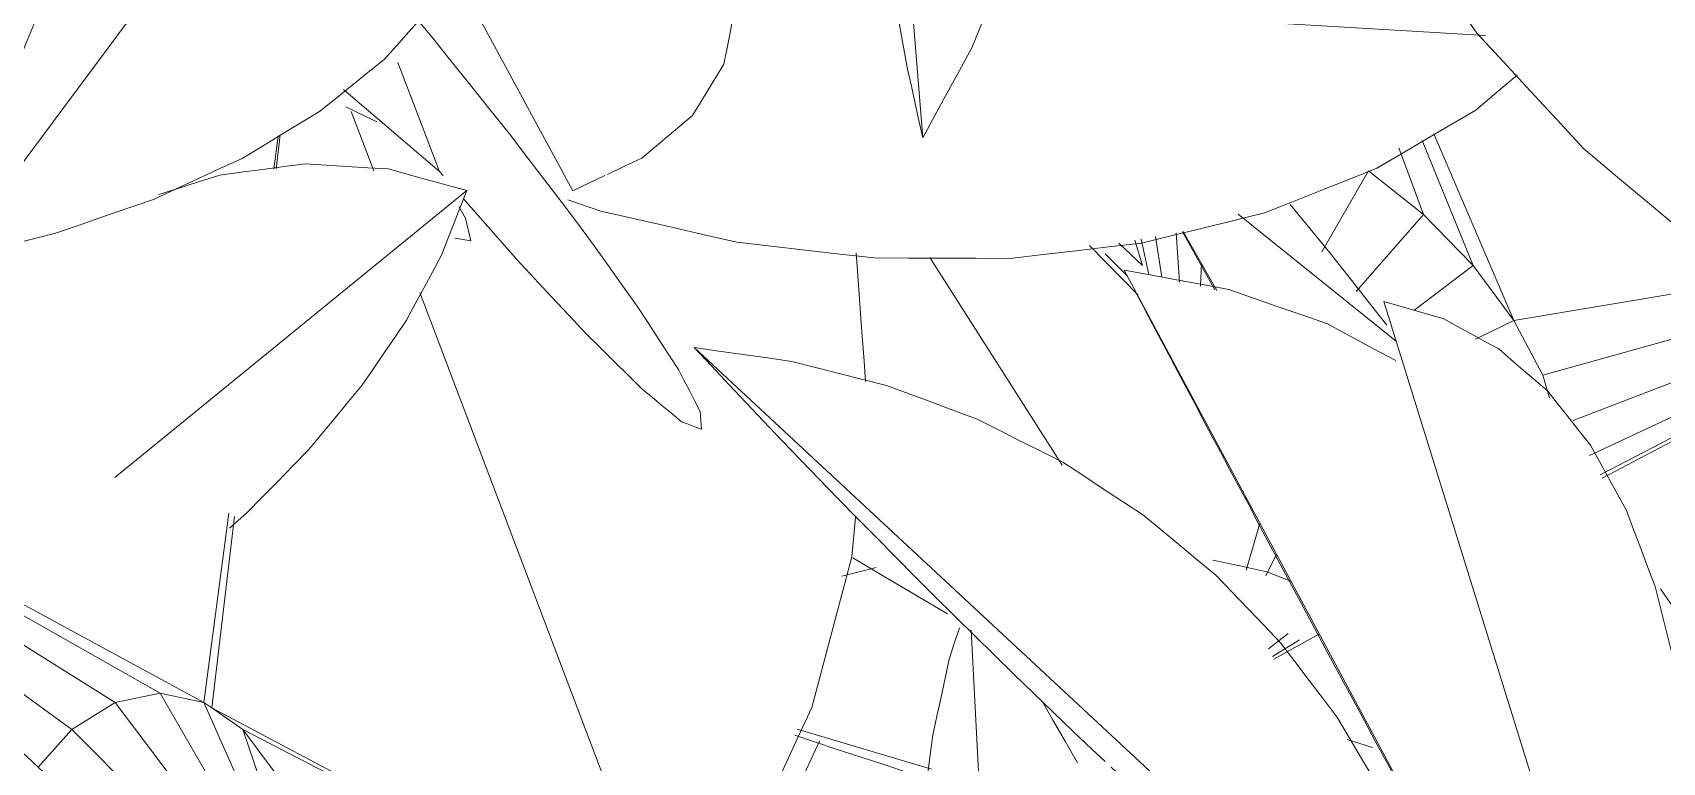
# Model space of a CAD drawing. Header units: metres. Extents: x 13.9 to 26.7, y -0.2 to 3.2.
# Drawn here: x 16.5972 to 16.6601, y 1.074 to 1.1022 of the extents above; entities that cross this region are included whole.
import ezdxf

# ---------------------------------------------------------------- set-up
doc = ezdxf.new("R2010")
doc.units = ezdxf.units.M
doc.layers.add('Importações nas famílias', color=10, linetype='Continuous', lineweight=5)
doc.layers.add('Vegetação', color=7, linetype='Continuous', lineweight=5)

# ---------------------------------------------------------------- blocks, each defined once
blk = doc.blocks.new('Planta_pergolado_12200 - plantas pergolado_skp_Component_12-V48-Corte 1')
at = {"layer": 'Importações nas famílias'}
for p, q in [((16.645779, 1.080972), (16.644847, 1.081332)), ((16.626713, 1.075261), (16.631898, 1.073707)), ((16.626627, 1.075021), (16.627348, 1.074778)), ((16.63102, 1.073572), (16.631845, 1.073308)), ((16.638605, 1.071698), (16.642369, 1.07057)), ((16.642359, 1.070037), (16.643171, 1.069797))]:
    blk.add_line(p, q, dxfattribs=at)
at = {"layer": 'Importações nas famílias', "flags": 128}
for points in [[(16.629767, 1.081494), (16.629057, 1.081315), (16.628441, 1.081161)], [(16.644847, 1.081332), (16.643807, 1.081558), (16.642766, 1.081785)], [(16.627348, 1.074778), (16.628266, 1.074477), (16.629184, 1.074175), (16.630102, 1.073874), (16.63102, 1.073572)], [(16.638715, 1.071144), (16.639515, 1.070901), (16.640463, 1.070613), (16.641411, 1.070325), (16.642359, 1.070037)]]:
    blk.add_lwpolyline(points, dxfattribs=at)
blk = doc.blocks.new('Planta_pergolado_12200 - plantas pergolado_skp_Component_12-V49-Corte 1')
at = {"layer": 'Importações nas famílias'}
blk.add_line((16.639337, 1.092983), (16.658357, 1.057523), dxfattribs=at)
at = {"layer": 'Importações nas famílias', "flags": 128}
for points in [[(16.643376, 1.092238), (16.642366, 1.092424), (16.641356, 1.09261), (16.640347, 1.092797), (16.639337, 1.092983)], [(16.647192, 1.090904), (16.646238, 1.091238), (16.645284, 1.091571), (16.64433, 1.091904), (16.643376, 1.092238)], [(16.639817, 1.092072), (16.640057, 1.091616), (16.640297, 1.09116)], [(16.640297, 1.09116), (16.640578, 1.090628), (16.640859, 1.090097), (16.641141, 1.089565), (16.641422, 1.089033)], [(16.64982, 1.089487), (16.648944, 1.089959), (16.648068, 1.090432), (16.647192, 1.090904)], [(16.641422, 1.089033), (16.641742, 1.088431), (16.642062, 1.087829), (16.642381, 1.087227), (16.642701, 1.086626)], [(16.642701, 1.086626), (16.643056, 1.08596), (16.64341, 1.085295), (16.643765, 1.08463), (16.64412, 1.083965)], [(16.64412, 1.083965), (16.644505, 1.083243), (16.644891, 1.082522), (16.645276, 1.081801), (16.645662, 1.08108)], [(16.645662, 1.08108), (16.646074, 1.08031), (16.646486, 1.079541), (16.646898, 1.078772), (16.64731, 1.078003)], [(16.64731, 1.078003), (16.647745, 1.077194), (16.648179, 1.076385), (16.648613, 1.075576), (16.649047, 1.074768)], [(16.649047, 1.074768), (16.649499, 1.073929), (16.64995, 1.073089), (16.650402, 1.07225), (16.650853, 1.071411)]]:
    blk.add_lwpolyline(points, dxfattribs=at)
blk = doc.blocks.new('Planta_pergolado_12200 - plantas pergolado_skp_Component_17-V51-Corte 1')
at = {"layer": 'Importações nas famílias'}
for p, q in [((16.649847, 1.090225), (16.643737, 1.095147)), ((16.64284, 1.092218), (16.641585, 1.094465)), ((16.642911, 1.092199), (16.641621, 1.094471))]:
    blk.add_line(p, q, dxfattribs=at)
at = {"layer": 'Importações nas famílias', "flags": 128}
for points in [[(16.645746, 1.09552), (16.646519, 1.094581), (16.647293, 1.093641)], [(16.647293, 1.093641), (16.648021, 1.092715), (16.64875, 1.091788), (16.649478, 1.090862)]]:
    blk.add_lwpolyline(points, dxfattribs=at)
blk = doc.blocks.new('Planta_pergolado_12200 - plantas pergolado_skp_Component_16-V52-Corte 1')
for name in ['Planta_pergolado_12200 - plantas pergolado_skp_Component_17-V51-Corte 1', 'Planta_pergolado_12200 - plantas pergolado_skp_Component_12-V49-Corte 1', 'Planta_pergolado_12200 - plantas pergolado_skp_Component_12-V48-Corte 1']:
    blk.add_blockref(name, (0, 0))
blk = doc.blocks.new('Planta_pergolado_12200 - plantas pergolado_skp_-3067423-Corte 1')
blk.add_blockref('Planta_pergolado_12200 - plantas pergolado_skp_Component_16-V52-Corte 1', (0, 0))
blk = doc.blocks.new('Planta_pergolado_12200 - plantas pergolado_skp_Component_12-V168-Corte 1')
at = {"layer": 'Importações nas famílias'}
blk.add_line((16.652711, 1.06212), (16.622747, 1.089993), dxfattribs=at)
at = {"layer": 'Importações nas famílias', "flags": 128}
for points in [[(16.622747, 1.089993), (16.623414, 1.089281), (16.62408, 1.08857), (16.624747, 1.087859), (16.625414, 1.087147)], [(16.626512, 1.089455), (16.625571, 1.08959), (16.62463, 1.089724), (16.623688, 1.089858), (16.622747, 1.089993)], [(16.630164, 1.08853), (16.629251, 1.088761), (16.628338, 1.088993), (16.627425, 1.089224), (16.626512, 1.089455)], [(16.633663, 1.087227), (16.632788, 1.087553), (16.631914, 1.087878), (16.631039, 1.088204), (16.630164, 1.08853)], [(16.625414, 1.087147), (16.62613, 1.086404), (16.626845, 1.08566), (16.627561, 1.084917), (16.628277, 1.084173)], [(16.63697, 1.085561), (16.636143, 1.085978), (16.635316, 1.086394), (16.63449, 1.086811), (16.633663, 1.087227)], [(16.640047, 1.083551), (16.639278, 1.084054), (16.638508, 1.084556), (16.637739, 1.085059), (16.63697, 1.085561)], [(16.628277, 1.084173), (16.629025, 1.083415), (16.629773, 1.082657), (16.630521, 1.081899), (16.631268, 1.081141)], [(16.642861, 1.081218), (16.642157, 1.081802), (16.641454, 1.082385), (16.64075, 1.082968), (16.640047, 1.083551)], [(16.631268, 1.081141), (16.632031, 1.080386), (16.632794, 1.079631), (16.633556, 1.078876), (16.634319, 1.078121)], [(16.64538, 1.07859), (16.644751, 1.079247), (16.644121, 1.079904), (16.643491, 1.080561), (16.642861, 1.081218)], [(16.647577, 1.075694), (16.647028, 1.076418), (16.646479, 1.077142), (16.64593, 1.077866), (16.64538, 1.07859)], [(16.634319, 1.078121), (16.635078, 1.077387), (16.635837, 1.076653), (16.636596, 1.075919), (16.637356, 1.075185)], [(16.637356, 1.075185), (16.638094, 1.074489), (16.638605, 1.074007)], [(16.649427, 1.072563), (16.648965, 1.073346), (16.648502, 1.074128), (16.64804, 1.074911), (16.647577, 1.075694)], [(16.638832, 1.073793), (16.63957, 1.073097), (16.640309, 1.072401)], [(16.640309, 1.072401), (16.641008, 1.071759), (16.641708, 1.071117), (16.642408, 1.070476), (16.643108, 1.069834)], [(16.65091, 1.069232), (16.650539, 1.070065), (16.650169, 1.070897), (16.649798, 1.07173), (16.649427, 1.072563)], [(16.643108, 1.069834), (16.643753, 1.069262), (16.644398, 1.06869), (16.645043, 1.068118), (16.645688, 1.067545)], [(16.652008, 1.065738), (16.651734, 1.066612), (16.651459, 1.067485), (16.651185, 1.068359), (16.65091, 1.069232)], [(16.645688, 1.067545), (16.646263, 1.067056), (16.646838, 1.066567), (16.647413, 1.066077), (16.647988, 1.065588)], [(16.652711, 1.06212), (16.652535, 1.063024), (16.65236, 1.063929), (16.652184, 1.064833), (16.652008, 1.065738)], [(16.647988, 1.065588), (16.64848, 1.065193), (16.648971, 1.064798), (16.649463, 1.064403), (16.649955, 1.064008)], [(16.649955, 1.064008), (16.650351, 1.063717), (16.650748, 1.063426), (16.651145, 1.063134), (16.651541, 1.062843)], [(16.651541, 1.062843), (16.651834, 1.062662), (16.652126, 1.062481), (16.652418, 1.062301), (16.652711, 1.06212)]]:
    blk.add_lwpolyline(points, dxfattribs=at)
blk = doc.blocks.new('Planta_pergolado_12200 - plantas pergolado_skp_Component_12-V129-Corte 1')
at = {"layer": 'Importações nas famílias'}
blk.add_line((16.713184, 1.036307), (16.710977, 1.079085), dxfattribs=at)
at = {"layer": 'Importações nas famílias', "flags": 128}
for points in [[(16.710517, 1.079166), (16.71032, 1.07856), (16.710123, 1.077955)], [(16.710123, 1.077955), (16.709966, 1.077222), (16.70981, 1.076489), (16.709653, 1.075756), (16.709496, 1.075023)], [(16.715077, 1.07396), (16.714598, 1.074792), (16.714119, 1.075624), (16.713711, 1.076334)], [(16.709496, 1.075023), (16.709384, 1.07418), (16.709271, 1.073337), (16.709158, 1.072494), (16.709046, 1.071651)]]:
    blk.add_lwpolyline(points, dxfattribs=at)
blk = doc.blocks.new('Planta_pergolado_12200 - plantas pergolado_skp_Component_12-V130-Corte 1')
at = {"layer": 'Importações nas famílias'}
blk.add_line((16.688506, 1.116223), (16.67159, 1.093394), dxfattribs=at)
at = {"layer": 'Importações nas famílias', "flags": 128}
for points in [[(16.6856, 1.116097), (16.685221, 1.115926), (16.684842, 1.115756), (16.684463, 1.115585), (16.684084, 1.115415)], [(16.687079, 1.116367), (16.686709, 1.116299), (16.68634, 1.116232), (16.68597, 1.116164), (16.6856, 1.116097)], [(16.688506, 1.116223), (16.68815, 1.116259), (16.687793, 1.116295), (16.687436, 1.116331), (16.687079, 1.116367)], [(16.69038, 1.114311), (16.689912, 1.114789), (16.689443, 1.115267), (16.688975, 1.115745), (16.688506, 1.116223)], [(16.684084, 1.115415), (16.683701, 1.115143), (16.683317, 1.114871), (16.682934, 1.1146), (16.68255, 1.114328)], [(16.68255, 1.114328), (16.682166, 1.113959), (16.681782, 1.113589), (16.681398, 1.11322), (16.681013, 1.11285)], [(16.691645, 1.112232), (16.691329, 1.112751), (16.691012, 1.113271), (16.690696, 1.113791), (16.69038, 1.114311)], [(16.681013, 1.11285), (16.680633, 1.112386), (16.680253, 1.111923), (16.679872, 1.111459), (16.679492, 1.110996)], [(16.692269, 1.110035), (16.692113, 1.110584), (16.691957, 1.111133), (16.691801, 1.111683), (16.691645, 1.112232)], [(16.679492, 1.110996), (16.67912, 1.110443), (16.678747, 1.109891), (16.678375, 1.109339), (16.678002, 1.108787)], [(16.69224, 1.107771), (16.692247, 1.108337), (16.692255, 1.108903), (16.692262, 1.109469), (16.692269, 1.110035)], [(16.678002, 1.108787), (16.677642, 1.108152), (16.677282, 1.107517), (16.676922, 1.106882), (16.676561, 1.106247)], [(16.691557, 1.105494), (16.691728, 1.106063), (16.691898, 1.106632), (16.692069, 1.107202), (16.69224, 1.107771)], [(16.676561, 1.106247), (16.676217, 1.105536), (16.675873, 1.104826), (16.675529, 1.104115), (16.675185, 1.103405)], [(16.690236, 1.103256), (16.690566, 1.103816), (16.690897, 1.104375), (16.691227, 1.104934), (16.691557, 1.105494)], [(16.675185, 1.103405), (16.674861, 1.102626), (16.674536, 1.101848), (16.674212, 1.10107), (16.673888, 1.100292)], [(16.688309, 1.101111), (16.688791, 1.101648), (16.689273, 1.102184), (16.689755, 1.10272), (16.690236, 1.103256)], [(16.685821, 1.099109), (16.686443, 1.09961), (16.687065, 1.10011), (16.687687, 1.100611), (16.688309, 1.101111)], [(16.673888, 1.100292), (16.673587, 1.099454), (16.673287, 1.098617), (16.672986, 1.09778), (16.672685, 1.096942)], [(16.68283, 1.097297), (16.683578, 1.09775), (16.684326, 1.098203), (16.685073, 1.098656), (16.685821, 1.099109)], [(16.679406, 1.095716), (16.680262, 1.096111), (16.681118, 1.096507), (16.681974, 1.096902), (16.68283, 1.097297)], [(16.672685, 1.096942), (16.672412, 1.096055), (16.672138, 1.095168), (16.671864, 1.094281), (16.67159, 1.093394)], [(16.67563, 1.094405), (16.676574, 1.094733), (16.677518, 1.095061), (16.678462, 1.095389), (16.679406, 1.095716)], [(16.67159, 1.093394), (16.6726, 1.093647), (16.67361, 1.0939), (16.67462, 1.094153), (16.67563, 1.094405)]]:
    blk.add_lwpolyline(points, dxfattribs=at)
blk = doc.blocks.new('Planta_pergolado_12200 - plantas pergolado_skp_Component_12-V170-Corte 1')
at = {"layer": 'Importações nas famílias'}
for p, q in [((16.60038, 1.084976), (16.613968, 1.096058)), ((16.604803, 1.083023), (16.605473, 1.08361))]:
    blk.add_line(p, q, dxfattribs=at)
at = {"layer": 'Importações nas famílias', "flags": 128}
for points in [[(16.604434, 1.096654), (16.603603, 1.09639), (16.602772, 1.096125), (16.602081, 1.095905)], [(16.607736, 1.097088), (16.60691, 1.09698), (16.606085, 1.096871), (16.605259, 1.096763), (16.604434, 1.096654)], [(16.610939, 1.096888), (16.610138, 1.096938), (16.609337, 1.096988), (16.608537, 1.097038), (16.607736, 1.097088)], [(16.613968, 1.096058), (16.613211, 1.096265), (16.612453, 1.096473), (16.611696, 1.09668), (16.610939, 1.096888)], [(16.612991, 1.093565), (16.613235, 1.094188), (16.613479, 1.094812), (16.613724, 1.095435), (16.613968, 1.096058)], [(16.611636, 1.091047), (16.611975, 1.091676), (16.612314, 1.092306), (16.612653, 1.092936), (16.612991, 1.093565)], [(16.609918, 1.088529), (16.610348, 1.089159), (16.610777, 1.089788), (16.611207, 1.090417), (16.611636, 1.091047)], [(16.607856, 1.086041), (16.608372, 1.086663), (16.608887, 1.087285), (16.609403, 1.087907), (16.609918, 1.088529)], [(16.605473, 1.08361), (16.606069, 1.084218), (16.606665, 1.084825), (16.60726, 1.085433), (16.607856, 1.086041)]]:
    blk.add_lwpolyline(points, dxfattribs=at)
blk = doc.blocks.new('Planta_pergolado_12200 - plantas pergolado_skp_Component_17-V171-Corte 1')
at = {"layer": 'Importações nas famílias'}
for p, q in [((16.612071, 1.102639), (16.6126, 1.102008)), ((16.612912, 1.096791), (16.611298, 1.101005)), ((16.609203, 1.099962), (16.612912, 1.096791)), ((16.613052, 1.096631), (16.612912, 1.096791)), ((16.613661, 1.095442), (16.61391, 1.094992))]:
    blk.add_line(p, q, dxfattribs=at)
at = {"layer": 'Importações nas famílias', "flags": 128}
for points in [[(16.6126, 1.102008), (16.613353, 1.101068), (16.614105, 1.100129), (16.614858, 1.09919), (16.61561, 1.09825)], [(16.61561, 1.09825), (16.616288, 1.097362), (16.616965, 1.096474), (16.617643, 1.095586), (16.61832, 1.094698)], [(16.615901, 1.093389), (16.615154, 1.094239), (16.614406, 1.09509), (16.613841, 1.095733)], [(16.61391, 1.094992), (16.613961, 1.094772), (16.614012, 1.094552), (16.614063, 1.094332), (16.614114, 1.094113)], [(16.61832, 1.094698), (16.618877, 1.093921), (16.619433, 1.093145), (16.619989, 1.092368), (16.620545, 1.091592)], [(16.614114, 1.094113), (16.613963, 1.094137), (16.613811, 1.094162), (16.61366, 1.094187), (16.613508, 1.094211)], [(16.61857, 1.090523), (16.617902, 1.09124), (16.617235, 1.091956), (16.616568, 1.092673), (16.615901, 1.093389)], [(16.620545, 1.091592), (16.620942, 1.09098), (16.621339, 1.090368), (16.621736, 1.089756), (16.622133, 1.089144)], [(16.620737, 1.088388), (16.620195, 1.088922), (16.619653, 1.089456), (16.619111, 1.089989), (16.61857, 1.090523)], [(16.622133, 1.089144), (16.622344, 1.088738), (16.622555, 1.088333), (16.622766, 1.087927), (16.622977, 1.087521)], [(16.622254, 1.08713), (16.621874, 1.087445), (16.621495, 1.087759), (16.621116, 1.088074), (16.620737, 1.088388)], [(16.623018, 1.086835), (16.622827, 1.086909), (16.622636, 1.086982), (16.622445, 1.087056), (16.622254, 1.08713)], [(16.622977, 1.087521), (16.622987, 1.08735), (16.622997, 1.087179)], [(16.622997, 1.087178), (16.623008, 1.087006), (16.623018, 1.086835)]]:
    blk.add_lwpolyline(points, dxfattribs=at)
blk = doc.blocks.new('Planta_pergolado_12200 - plantas pergolado_skp_Component_16-V172-Corte 1')
for name, p in [('Planta_pergolado_12200 - plantas pergolado_skp_Component_17-V171-Corte 1', (0, 0)), ('Planta_pergolado_12200 - plantas pergolado_skp_Component_12-V130-Corte 1', (-0.07754, 0)), ('Planta_pergolado_12200 - plantas pergolado_skp_Component_12-V170-Corte 1', (0, 0)), ('Planta_pergolado_12200 - plantas pergolado_skp_Component_12-V168-Corte 1', (0, 0)), ('Planta_pergolado_12200 - plantas pergolado_skp_Component_12-V129-Corte 1', (-0.07754, 0))]:
    blk.add_blockref(name, p)
blk = doc.blocks.new('Planta_pergolado_12200 - plantas pergolado_skp_Component_12-V158-Corte 1')
at = {"layer": 'Importações nas famílias'}
blk.add_line((16.709104, 1.098091), (16.705636, 1.141375), dxfattribs=at)
at = {"layer": 'Importações nas famílias', "flags": 128}
for points in [[(16.710996, 1.101562), (16.711376, 1.102475), (16.711755, 1.103388), (16.712134, 1.104302), (16.712514, 1.105215)], [(16.707952, 1.10388), (16.708094, 1.103096), (16.708236, 1.102312), (16.708378, 1.101528), (16.70852, 1.100745)], [(16.709104, 1.098091), (16.709577, 1.098959), (16.71005, 1.099826), (16.710523, 1.100694), (16.710996, 1.101562)], [(16.70852, 1.100745), (16.708666, 1.100081), (16.708812, 1.099418), (16.708958, 1.098755), (16.709104, 1.098091)]]:
    blk.add_lwpolyline(points, dxfattribs=at)
blk = doc.blocks.new('Planta_pergolado_12200 - plantas pergolado_skp_Component_16-V185-Corte 1')
blk.add_blockref('Planta_pergolado_12200 - plantas pergolado_skp_Component_12-V158-Corte 1', (-0.07754, 0))
blk = doc.blocks.new('Planta_pergolado_12200 - plantas pergolado_skp_-3067425-Corte 1')
for name in ['Planta_pergolado_12200 - plantas pergolado_skp_Component_16-V185-Corte 1', 'Planta_pergolado_12200 - plantas pergolado_skp_Component_16-V172-Corte 1']:
    blk.add_blockref(name, (0, 0))
blk = doc.blocks.new('Planta_pergolado_12200 - plantas pergolado_skp_Component_17-V393-Corte 1')
at = {"layer": 'Importações nas famílias'}
for p, q in [((16.652807, 1.093155), (16.650844, 1.09799)), ((16.651296, 1.098247), (16.654378, 1.091041)), ((16.650893, 1.095125), (16.649945, 1.097704)), ((16.646972, 1.093684), (16.648766, 1.096816)), ((16.648766, 1.096816), (16.650893, 1.095125)), ((16.648289, 1.092159), (16.650893, 1.095125)), ((16.650893, 1.095125), (16.652807, 1.093155)), ((16.639745, 1.094136), (16.640041, 1.093155)), ((16.639991, 1.09418), (16.640288, 1.092808)), ((16.640793, 1.092714), (16.640553, 1.09428)), ((16.641472, 1.092521), (16.641343, 1.094421)), ((16.631841, 1.093473), (16.636945, 1.085456)), ((16.638, 1.093939), (16.639879, 1.09202)), ((16.638605, 1.093614), (16.639475, 1.092738)), ((16.639132, 1.094026), (16.640041, 1.093155)), ((16.642288, 1.092364), (16.642324, 1.093233)), ((16.650523, 1.091429), (16.652807, 1.093155)), ((16.652807, 1.093155), (16.654378, 1.091041)), ((16.654378, 1.091041), (16.663768, 1.092609)), ((16.655499, 1.088927), (16.665275, 1.091648)), ((16.652899, 1.090318), (16.654378, 1.091041)), ((16.655499, 1.088927), (16.654378, 1.091041)), ((16.656669, 1.087179), (16.66654, 1.090976)), ((16.657305, 1.085823), (16.667357, 1.090542)), ((16.657714, 1.08508), (16.667782, 1.090316)), ((16.657789, 1.084943), (16.667858, 1.090276)), ((16.655763, 1.088051), (16.655499, 1.088927)), ((16.644582, 1.083205), (16.644044, 1.081402)), ((16.645217, 1.08202), (16.64481, 1.081172)), ((16.645675, 1.078955), (16.644915, 1.078364)), ((16.645067, 1.078068), (16.64611, 1.078702)), ((16.645122, 1.077963), (16.646874, 1.078932)), ((16.648924, 1.074548), (16.647947, 1.07486))]:
    blk.add_line(p, q, dxfattribs=at)
at = {"layer": 'Importações nas famílias', "flags": 128}
blk.add_lwpolyline([(16.628864, 1.081874), (16.630081, 1.081154), (16.631298, 1.080435), (16.632514, 1.079715)], dxfattribs=at)
blk = doc.blocks.new('Planta_pergolado_12200 - plantas pergolado_skp_Component_16-V394-Corte 1')
blk.add_blockref('Planta_pergolado_12200 - plantas pergolado_skp_Component_17-V393-Corte 1', (0, 0))
blk = doc.blocks.new('Planta_pergolado_12200 - plantas pergolado_skp_-V431-Corte 1')
blk.add_blockref('Planta_pergolado_12200 - plantas pergolado_skp_Component_16-V394-Corte 1', (0, 0))
blk = doc.blocks.new('Planta_pergolado_12200 - plantas pergolado_skp_-3067429-Corte 1')
blk.add_blockref('Planta_pergolado_12200 - plantas pergolado_skp_-V431-Corte 1', (0, 0))
blk = doc.blocks.new('Planta_pergolado_12200 - plantas pergolado_skp_Component_12-V498-Corte 1')
at = {"layer": 'Importações nas famílias', "flags": 128}
blk.add_lwpolyline([(16.59917, 1.072131), (16.5983, 1.072956), (16.59743, 1.07378), (16.59656, 1.074605), (16.59569, 1.075429)], dxfattribs=at)
blk = doc.blocks.new('Planta_pergolado_12200 - plantas pergolado_skp_Component_12-V500-Corte 1')
at = {"layer": 'Importações nas famílias'}
for p, q in [((16.626025, 1.109879), (16.625199, 1.109897)), ((16.630546, 1.10339), (16.624151, 1.10377)), ((16.653287, 1.102039), (16.634115, 1.103178)), ((16.609301, 1.099282), (16.610492, 1.098715)), ((16.617867, 1.0957), (16.619133, 1.095262))]:
    blk.add_line(p, q, dxfattribs=at)
at = {"layer": 'Importações nas famílias', "flags": 128}
for points in [[(16.625199, 1.109897), (16.623956, 1.109834), (16.622713, 1.109771), (16.621999, 1.109735)], [(16.629696, 1.109797), (16.628903, 1.109814), (16.628285, 1.109828)], [(16.6397, 1.108489), (16.638522, 1.108696), (16.637345, 1.108902), (16.636167, 1.109109)], [(16.644217, 1.107317), (16.643088, 1.10761), (16.641958, 1.107903), (16.640829, 1.108196), (16.6397, 1.108489)], [(16.64849, 1.105811), (16.647422, 1.106187), (16.646354, 1.106564), (16.645285, 1.10694), (16.644217, 1.107317)], [(16.651303, 1.104524), (16.650482, 1.1049), (16.649486, 1.105356), (16.64849, 1.105811)], [(16.652911, 1.099162), (16.653713, 1.09984), (16.654515, 1.100517)], [(16.649094, 1.096918), (16.650049, 1.097479), (16.651003, 1.09804), (16.651957, 1.098601), (16.652911, 1.099162)], [(16.644758, 1.095191), (16.645842, 1.095623), (16.646926, 1.096055), (16.64801, 1.096487), (16.649094, 1.096918)], [(16.619133, 1.095262), (16.620446, 1.094963), (16.621759, 1.094663), (16.623072, 1.094364), (16.624385, 1.094065)], [(16.640004, 1.094022), (16.641192, 1.094314), (16.642381, 1.094607), (16.643569, 1.094899), (16.644758, 1.095191)], [(16.624385, 1.094065), (16.625713, 1.093912), (16.627041, 1.093759), (16.628368, 1.093605), (16.629696, 1.093452)], [(16.629696, 1.093452), (16.631008, 1.093449), (16.63232, 1.093445), (16.633632, 1.093441), (16.634944, 1.093438)], [(16.634944, 1.093438), (16.636209, 1.093584), (16.637474, 1.09373), (16.638739, 1.093876), (16.640004, 1.094022)]]:
    blk.add_lwpolyline(points, dxfattribs=at)
blk = doc.blocks.new('Planta_pergolado_12200 - plantas pergolado_skp_Component_17-V501-Corte 1')
at = {"layer": 'Importações nas famílias'}
for p, q in [((16.610373, 1.096817), (16.609505, 1.099106)), ((16.60652, 1.096887), (16.606688, 1.098164)), ((16.606766, 1.098203), (16.606608, 1.09689)), ((16.621776, 1.066731), (16.612155, 1.092114)), ((16.600391, 1.07629), (16.585956, 1.085332)), ((16.586306, 1.08559), (16.60213, 1.076648)), ((16.587007, 1.085393), (16.603812, 1.07629)), ((16.598715, 1.075242), (16.585317, 1.085024)), ((16.603812, 1.07629), (16.604773, 1.083598)), ((16.605001, 1.083468), (16.604116, 1.076079)), ((16.628973, 1.083434), (16.628829, 1.081916)), ((16.600391, 1.07629), (16.60213, 1.076648)), ((16.60874, 1.065194), (16.60213, 1.076648)), ((16.60213, 1.076648), (16.603812, 1.07629)), ((16.598715, 1.075242), (16.600391, 1.07629)), ((16.60874, 1.065194), (16.600391, 1.07629)), ((16.60874, 1.065194), (16.603812, 1.07629)), ((16.603812, 1.07629), (16.604116, 1.076079)), ((16.604116, 1.076079), (16.605323, 1.075242)), ((16.604116, 1.076079), (16.621776, 1.066731)), ((16.597401, 1.07378), (16.598715, 1.075242)), ((16.60874, 1.065194), (16.598715, 1.075242)), ((16.60874, 1.065194), (16.605323, 1.075242)), ((16.605323, 1.075242), (16.606561, 1.073574)), ((16.605323, 1.075242), (16.621776, 1.066731))]:
    blk.add_line(p, q, dxfattribs=at)
at = {"layer": 'Importações nas famílias', "flags": 128}
for points in [[(16.628995, 1.093642), (16.629084, 1.092418), (16.629191, 1.090941), (16.629298, 1.089465), (16.629356, 1.088676)], [(16.628829, 1.081916), (16.628443, 1.08046), (16.628057, 1.079004), (16.627671, 1.077548), (16.627285, 1.076092)], [(16.627285, 1.076092), (16.626683, 1.074797), (16.626082, 1.073502), (16.625481, 1.072207), (16.624879, 1.070913)]]:
    blk.add_lwpolyline(points, dxfattribs=at)
blk = doc.blocks.new('Planta_pergolado_12200 - plantas pergolado_skp_Component_16-V502-Corte 1')
for name in ['Planta_pergolado_12200 - plantas pergolado_skp_Component_17-V501-Corte 1', 'Planta_pergolado_12200 - plantas pergolado_skp_Component_12-V500-Corte 1', 'Planta_pergolado_12200 - plantas pergolado_skp_Component_12-V498-Corte 1']:
    blk.add_blockref(name, (0, 0))
blk = doc.blocks.new('Planta_pergolado_12200 - plantas pergolado_skp_-V514-Corte 1')
blk.add_blockref('Planta_pergolado_12200 - plantas pergolado_skp_Component_16-V502-Corte 1', (0, 0))
blk = doc.blocks.new('Planta_pergolado_12200 - plantas pergolado_skp_-3067431-Corte 1')
blk.add_blockref('Planta_pergolado_12200 - plantas pergolado_skp_-V514-Corte 1', (0, 0))
blk = doc.blocks.new('Planta_pergolado_12200 - plantas pergolado_skp_-3067432-Corte 1')
for name in ['Planta_pergolado_12200 - plantas pergolado_skp_-3067431-Corte 1', 'Planta_pergolado_12200 - plantas pergolado_skp_-3067429-Corte 1', 'Planta_pergolado_12200 - plantas pergolado_skp_-3067425-Corte 1', 'Planta_pergolado_12200 - plantas pergolado_skp_-3067423-Corte 1']:
    blk.add_blockref(name, (0, 0))
blk = doc.blocks.new('Planta_pergolado_12200 - plantas pergolado_skp_Component_12-V91-Corte 1')
at = {"layer": 'Importações nas famílias'}
blk.add_line((16.655424, 0.411271), (16.644579, 0.446237), dxfattribs=at)
at = {"layer": 'Importações nas famílias', "flags": 128}
for points in [[(16.646894, 0.445563), (16.646315, 0.445731), (16.645736, 0.4459), (16.645158, 0.446068), (16.644579, 0.446237)], [(16.649009, 0.444402), (16.64848, 0.444692), (16.647951, 0.444982), (16.647422, 0.445272), (16.646894, 0.445563)], [(16.650902, 0.442768), (16.650429, 0.443176), (16.649955, 0.443585), (16.649482, 0.443993), (16.649009, 0.444402)], [(16.652551, 0.440678), (16.652139, 0.4412), (16.651726, 0.441723), (16.651314, 0.442245), (16.650902, 0.442768)], [(16.653938, 0.438156), (16.653592, 0.438786), (16.653245, 0.439417), (16.652898, 0.440047), (16.652551, 0.440678)], [(16.655048, 0.43523), (16.654771, 0.435961), (16.654493, 0.436693), (16.654216, 0.437424), (16.653938, 0.438156)], [(16.655869, 0.431932), (16.655664, 0.432756), (16.655459, 0.433581), (16.655254, 0.434405), (16.655048, 0.43523)], [(16.655259, 0.435133), (16.655909, 0.434186), (16.65656, 0.433239), (16.657211, 0.432292), (16.657862, 0.431345)]]:
    blk.add_lwpolyline(points, dxfattribs=at)
blk = doc.blocks.new('Planta_pergolado_12200 - plantas pergolado_skp_Component_12-V708-Corte 1')
at = {"layer": 'Importações nas famílias'}
blk.add_line((16.613446, 1.104575), (16.618061, 1.096044), dxfattribs=at)
at = {"layer": 'Importações nas famílias', "flags": 128}
for points in [[(16.623892, 1.100939), (16.624003, 1.101508), (16.624114, 1.102076), (16.624225, 1.102644), (16.624336, 1.103213)], [(16.622676, 1.098957), (16.62298, 1.099452), (16.623284, 1.099948), (16.623588, 1.100443), (16.623892, 1.100939)], [(16.620717, 1.097312), (16.621207, 1.097723), (16.621697, 1.098134), (16.622187, 1.098545), (16.622676, 1.098957)], [(16.619389, 1.096678), (16.620053, 1.096995), (16.620717, 1.097312)], [(16.618061, 1.096044), (16.618725, 1.096361), (16.619291, 1.096631)]]:
    blk.add_lwpolyline(points, dxfattribs=at)
blk = doc.blocks.new('Planta_pergolado_12200 - plantas pergolado_skp_Component_17-V709-Corte 1')
at = {"layer": 'Importações nas famílias', "flags": 128}
for points in [[(16.649653, 1.106849), (16.650478, 1.10567), (16.651303, 1.104492), (16.652128, 1.103314), (16.652954, 1.102135)], [(16.652954, 1.102135), (16.653982, 1.101021), (16.655011, 1.099907), (16.656039, 1.098793), (16.657068, 1.097679)], [(16.657068, 1.097679), (16.65823, 1.096705), (16.659392, 1.095731), (16.660554, 1.094756), (16.661715, 1.093782)]]:
    blk.add_lwpolyline(points, dxfattribs=at)
blk = doc.blocks.new('Planta_pergolado_12200 - plantas pergolado_skp_Component_16-V710-Corte 1')
for name, p in [('Planta_pergolado_12200 - plantas pergolado_skp_Component_17-V709-Corte 1', (0, 0)), ('Planta_pergolado_12200 - plantas pergolado_skp_Component_12-V708-Corte 1', (0, 0)), ('Planta_pergolado_12200 - plantas pergolado_skp_Component_12-V91-Corte 1', (0.004787, 0.64554))]:
    blk.add_blockref(name, p)
blk = doc.blocks.new('Planta_pergolado_12200 - plantas pergolado_skp_-V719-Corte 1')
blk.add_blockref('Planta_pergolado_12200 - plantas pergolado_skp_Component_16-V710-Corte 1', (0, 0))
blk = doc.blocks.new('Planta_pergolado_12200 - plantas pergolado_skp_-3067436-Corte 1')
blk.add_blockref('Planta_pergolado_12200 - plantas pergolado_skp_-V719-Corte 1', (0, 0))
blk = doc.blocks.new('Planta_pergolado_12200 - plantas pergolado_skp_Component_12-V854-Corte 1')
at = {"layer": 'Importações nas famílias'}
for p, q in [((16.626312, 1.072079), (16.62758, 1.074788)), ((16.624765, 1.068773), (16.625561, 1.070473))]:
    blk.add_line(p, q, dxfattribs=at)
at = {"layer": 'Importações nas famílias', "flags": 128}
blk.add_lwpolyline([(16.629127, 1.069481), (16.629771, 1.070446), (16.630415, 1.071411), (16.631058, 1.072375), (16.631702, 1.07334)], dxfattribs=at)
blk = doc.blocks.new('Planta_pergolado_12200 - plantas pergolado_skp_Component_16-V857-Corte 1')
blk.add_blockref('Planta_pergolado_12200 - plantas pergolado_skp_Component_12-V854-Corte 1', (0, 0))
blk = doc.blocks.new('Planta_pergolado_12200 - plantas pergolado_skp_-V859-Corte 1')
blk.add_blockref('Planta_pergolado_12200 - plantas pergolado_skp_Component_16-V857-Corte 1', (0, 0))
blk = doc.blocks.new('Planta_pergolado_12200 - plantas pergolado_skp_-3067440-Corte 1')
blk.add_blockref('Planta_pergolado_12200 - plantas pergolado_skp_-V859-Corte 1', (0, 0))
blk = doc.blocks.new('Planta_pergolado_12200 - plantas pergolado_skp_-3067443-Corte 1')
for name in ['Planta_pergolado_12200 - plantas pergolado_skp_-3067440-Corte 1', 'Planta_pergolado_12200 - plantas pergolado_skp_-3067436-Corte 1']:
    blk.add_blockref(name, (0, 0))
blk = doc.blocks.new('Planta_pergolado_12200 - Planta_pergolado_12200-3067476-Corte 1')
for name in ['Planta_pergolado_12200 - plantas pergolado_skp_-3067443-Corte 1', 'Planta_pergolado_12200 - plantas pergolado_skp_-3067432-Corte 1']:
    blk.add_blockref(name, (0, 0))

msp = doc.modelspace()

# ---------------------------------------------------------------- block references
at = {"layer": 'Vegetação', "color": 10}
msp.add_blockref('Planta_pergolado_12200 - Planta_pergolado_12200-3067476-Corte 1', (0, 0), dxfattribs=at)

doc.saveas('drawing.dxf')
